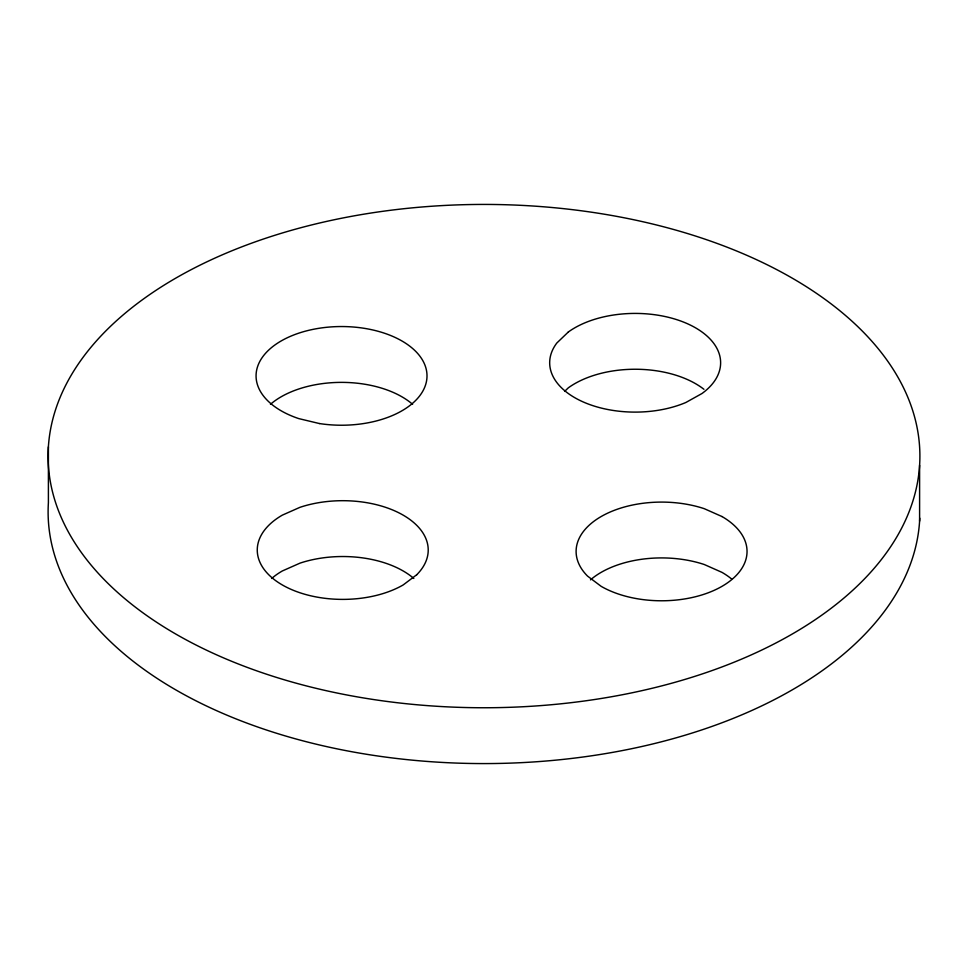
<?xml version="1.0" encoding="UTF-8"?>
<svg xmlns="http://www.w3.org/2000/svg" width="968" height="968" viewBox="0 0 968 968"><rect width="100%" height="100%" fill="white"/><g stroke="black" fill="none" stroke-linecap="round" stroke-linejoin="round"><path stroke-width="1.45" d="M564.61 391.399L568.337 387.817A85.474 49.344 0 0 1 703.93 389.293M919.6 465.318A435.89 251.656 0 0 1 252.358 669.275A435.89 251.656 0 0 1 280.042 233.675A435.89 251.656 0 0 1 919.6 465.318L919.6 521.147M48.4 446.853L48.4 502.682A435.89 251.656 0 0 0 470.581 763.462A435.89 251.656 0 0 0 919.757 518.183M271.669 578.465A85.474 49.344 0 0 1 282.305 570.975L300.007 563.134A85.474 49.344 0 0 1 413.82 578.465M590.492 579.856A85.474 49.344 0 0 1 704.305 564.525L722.007 572.378A85.474 49.344 0 0 1 731.59 578.973M270.459 404.309A85.474 49.344 0 0 1 412.61 404.309M568.337 331.988L556.818 343.023A85.474 49.344 0 0 0 581.865 401.345A85.474 49.344 0 0 0 685.901 402.47L701.969 393.528A85.474 49.344 0 0 0 688.454 324.183A85.474 49.344 0 0 0 568.337 331.988M416.76 574.714L403.184 584.938A85.474 49.344 0 0 1 282.305 584.938A85.474 49.344 0 0 1 282.305 515.145L300.007 507.305A85.474 49.344 0 0 1 403.184 515.145A85.474 49.344 0 0 1 416.76 574.714M319.416 423.548L298.797 418.612A85.474 49.344 0 0 1 292.517 335.46A85.474 49.344 0 0 1 425.702 367.308A85.474 49.344 0 0 1 319.416 423.548M722.007 516.549L704.305 508.696A85.474 49.344 0 0 0 601.14 516.549A85.474 49.344 0 0 0 587.552 576.105L601.14 586.33A85.474 49.344 0 0 0 722.007 586.33A85.474 49.344 0 0 0 722.007 516.549"/></g></svg>
